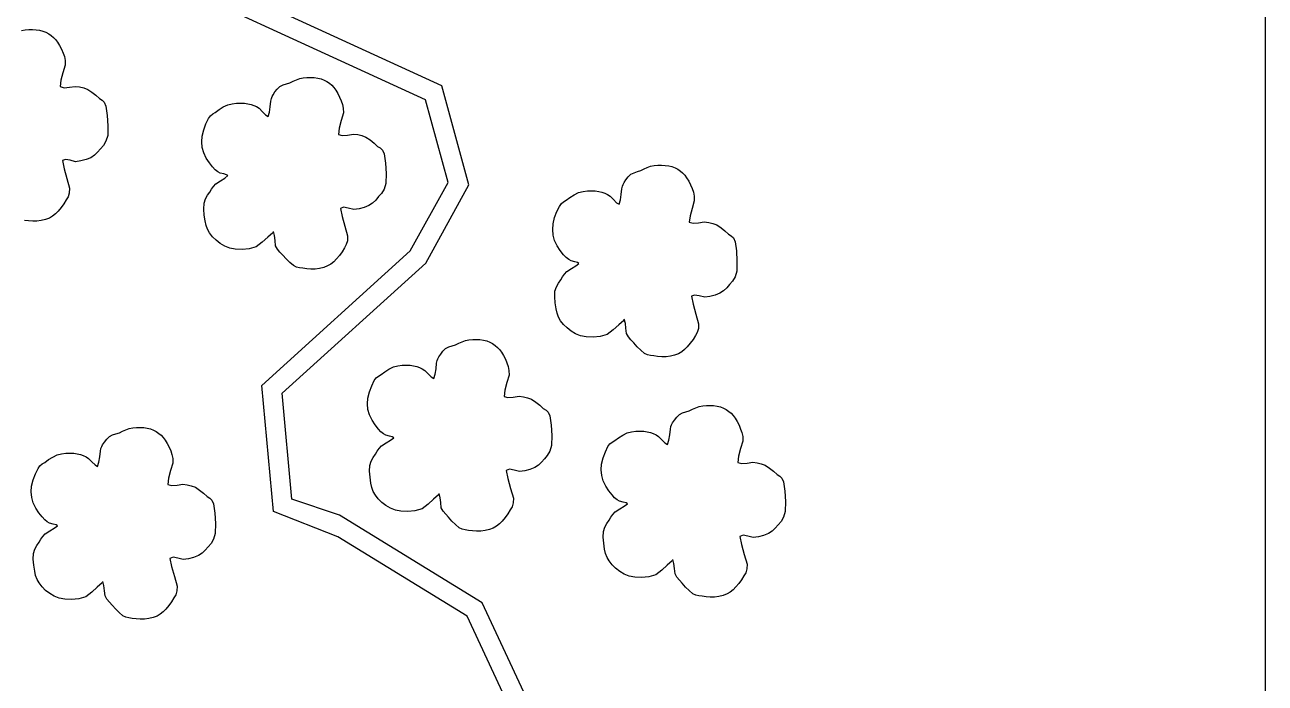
# Model space of a CAD drawing. Header units: millimetres. Extents: x 733975 to 738430, y 7821792 to 7824942.
# Drawn here: x 737308.3 to 737500, y 7822835.1 to 7822936.9 of the extents above; entities that cross this region are included whole.
import ezdxf

# ---------------------------------------------------------------- set-up
doc = ezdxf.new("R2010")
doc.units = ezdxf.units.MM
doc.linetypes.add('CONTINUO', pattern=[0])
for name, color, linetype in [("CURSOS_D'AGUA", 174, 'Continuous'), ('MALHA', 8, 'Continuous'), ('MATO', 3, 'Continuous')]:
    doc.layers.add(name, color=color, linetype=linetype)

msp = doc.modelspace()

# ---------------------------------------------------------------- linework, layer by layer
at = {"layer": "CURSOS_D'AGUA", "color": 174, "linetype": 'Continuous'}
for points in [[(737388.64, 7822826.74), (737378.98, 7822847.53), (737356.89, 7822861.08), (737349.53, 7822863.54), (737348.03, 7822879.92), (737370.24, 7822900.04), (737376.91, 7822912.14), (737372.72, 7822927.46), (737320.97, 7822951.22)], [(737385.9, 7822825.51), (737376.64, 7822845.45), (737356.64, 7822857.71), (737346.69, 7822861.63), (737344.9, 7822881.14), (737367.85, 7822901.93), (737373.69, 7822912.52), (737370.19, 7822925.31), (737318.73, 7822948.94)]]:
    msp.add_lwpolyline(points, dxfattribs=at)
at = {"layer": 'MALHA', "color": 8}
msp.add_lwpolyline([(737500, 7824791.84), (737500, 7822459), (737500, 7822246.79)], dxfattribs=at)
at = {"layer": 'MATO', "color": 94, "linetype": 'CONTINUO'}
for points in [[(737307.75, 7822936.01, 0), (737308.31, 7822936.12, 0), (737308.88, 7822936.17, 0), (737309.45, 7822936.17, 0), (737310, 7822936.14, 0), (737310.54, 7822936.06, 0), (737311.05, 7822935.94, 0), (737311.52, 7822935.76, 0), (737311.96, 7822935.52, 0), (737312.35, 7822935.25, 0), (737312.7, 7822934.95, 0), (737313.02, 7822934.61, 0), (737313.32, 7822934.2, 0), (737313.64, 7822933.69, 0), (737313.93, 7822933.13, 0), (737314.17, 7822932.53, 0), (737314.37, 7822931.99, 0), (737314.49, 7822931.39, 0), (737314.5, 7822930.67, 0), (737314.16, 7822929.49, 0), (737313.85, 7822928.32, 0), (737313.73, 7822927.35, 0), (737314.34, 7822927.18, 0), (737315.15, 7822927.24, 0), (737316.06, 7822927.39, 0), (737316.73, 7822927.31, 0), (737317.37, 7822927.16, 0), (737317.98, 7822926.92, 0), (737318.63, 7822926.49, 0), (737319.24, 7822926, 0), (737319.79, 7822925.49, 0), (737320.21, 7822925.26, 0), (737320.55, 7822924.92, 0), (737320.8, 7822924.34, 0), (737321, 7822922.9, 0), (737321.1, 7822921.3, 0), (737321.07, 7822919.77, 0), (737320.8, 7822918.9, 0), (737320.42, 7822918.24, 0), (737319.95, 7822917.72, 0), (737319.52, 7822917.19, 0), (737319.03, 7822916.74, 0), (737318.46, 7822916.36, 0), (737317.72, 7822916.07, 0), (737316.92, 7822915.86, 0), (737316.12, 7822915.73, 0), (737315.26, 7822915.97, 0), (737314.54, 7822916.09, 0), (737314.07, 7822915.92, 0), (737314.32, 7822914.65, 0), (737314.74, 7822913.14, 0), (737315.16, 7822911.65, 0), (737315.13, 7822910.89, 0), (737314.95, 7822910.31, 0), (737314.66, 7822909.83, 0), (737314.3, 7822909.21, 0), (737313.88, 7822908.63, 0), (737313.43, 7822908.09, 0), (737313.01, 7822907.66, 0), (737312.56, 7822907.3, 0), (737312.07, 7822907.01, 0), (737311.46, 7822906.79, 0), (737310.81, 7822906.63, 0), (737310.14, 7822906.54, 0), (737309.48, 7822906.53, 0), (737308.83, 7822906.57, 0), (737308.23, 7822906.65, 0)], [(737346.6, 7822904.73, 0), (737345.83, 7822904.06, 0), (737344.97, 7822903.29, 0), (737344.04, 7822902.58, 0), (737342.96, 7822902.28, 0), (737341.85, 7822902.16, 0), (737340.79, 7822902.21, 0), (737339.93, 7822902.39, 0), (737339.16, 7822902.7, 0), (737338.47, 7822903.11, 0), (737337.84, 7822903.59, 0), (737337.28, 7822904.13, 0), (737336.83, 7822904.72, 0), (737336.52, 7822905.28, 0), (737336.3, 7822905.89, 0), (737336.15, 7822906.57, 0), (737336, 7822907.48, 0), (737335.94, 7822908.42, 0), (737335.96, 7822909.31, 0), (737336.19, 7822909.97, 0), (737336.5, 7822910.54, 0), (737336.85, 7822911.03, 0), (737337.11, 7822911.49, 0), (737337.42, 7822911.91, 0), (737337.79, 7822912.31, 0), (737338.5, 7822912.78, 0), (737339.18, 7822913.21, 0), (737339.66, 7822913.58, 0), (737339.45, 7822913.73, 0), (737339.02, 7822913.84, 0), (737338.47, 7822913.96, 0), (737338.09, 7822914.19, 0), (737337.7, 7822914.5, 0), (737337.29, 7822914.93, 0), (737336.79, 7822915.56, 0), (737336.31, 7822916.3, 0), (737335.91, 7822917.11, 0), (737335.7, 7822917.94, 0), (737335.61, 7822918.81, 0), (737335.66, 7822919.7, 0), (737335.91, 7822920.68, 0), (737336.26, 7822921.6, 0), (737336.66, 7822922.4, 0), (737336.96, 7822922.82, 0), (737337.3, 7822923.12, 0), (737337.71, 7822923.37, 0), (737338.29, 7822923.79, 0), (737338.93, 7822924.2, 0), (737339.62, 7822924.54, 0), (737340.3, 7822924.71, 0), (737340.97, 7822924.79, 0), (737341.62, 7822924.81, 0), (737342.2, 7822924.78, 0), (737342.73, 7822924.7, 0), (737343.23, 7822924.58, 0), (737343.66, 7822924.44, 0), (737344.08, 7822924.25, 0), (737344.49, 7822923.99, 0), (737345, 7822923.44, 0), (737345.48, 7822922.97, 0), (737345.88, 7822922.75, 0), (737346.09, 7822923.39, 0), (737346.21, 7822924.24, 0), (737346.3, 7822925.12, 0), (737346.39, 7822925.51, 0), (737346.5, 7822925.8, 0), (737346.66, 7822926.07, 0), (737346.93, 7822926.52, 0), (737347.28, 7822926.97, 0), (737347.69, 7822927.38, 0), (737348.18, 7822927.61, 0), (737348.7, 7822927.79, 0), (737349.24, 7822927.95, 0), (737349.74, 7822928.19, 0), (737350.24, 7822928.42, 0), (737350.75, 7822928.62, 0), (737351.31, 7822928.72, 0), (737351.88, 7822928.77, 0), (737352.44, 7822928.77, 0), (737353, 7822928.75, 0), (737353.54, 7822928.67, 0), (737354.05, 7822928.55, 0), (737354.52, 7822928.36, 0), (737354.95, 7822928.13, 0), (737355.35, 7822927.86, 0), (737355.7, 7822927.56, 0), (737356.02, 7822927.22, 0), (737356.32, 7822926.81, 0), (737356.64, 7822926.3, 0), (737356.92, 7822925.74, 0), (737357.17, 7822925.14, 0), (737357.37, 7822924.6, 0), (737357.48, 7822923.99, 0), (737357.5, 7822923.27, 0), (737357.16, 7822922.09, 0), (737356.85, 7822920.93, 0), (737356.73, 7822919.96, 0), (737357.33, 7822919.79, 0), (737358.15, 7822919.85, 0), (737359.06, 7822919.99, 0), (737359.73, 7822919.92, 0), (737360.36, 7822919.77, 0), (737360.98, 7822919.53, 0), (737361.63, 7822919.1, 0), (737362.24, 7822918.6, 0), (737362.79, 7822918.09, 0), (737363.21, 7822917.86, 0), (737363.55, 7822917.52, 0), (737363.8, 7822916.94, 0), (737364, 7822915.51, 0), (737364.1, 7822913.91, 0), (737364.07, 7822912.38, 0), (737363.8, 7822911.5, 0), (737363.41, 7822910.84, 0), (737362.95, 7822910.33, 0), (737362.52, 7822909.8, 0), (737362.03, 7822909.34, 0), (737361.46, 7822908.97, 0), (737360.72, 7822908.67, 0), (737359.92, 7822908.46, 0), (737359.12, 7822908.34, 0), (737358.26, 7822908.57, 0), (737357.54, 7822908.7, 0), (737357.06, 7822908.52, 0), (737357.31, 7822907.25, 0), (737357.74, 7822905.75, 0), (737358.16, 7822904.26, 0), (737358.13, 7822903.49, 0), (737357.95, 7822902.92, 0), (737357.66, 7822902.44, 0), (737357.3, 7822901.82, 0), (737356.88, 7822901.23, 0), (737356.43, 7822900.7, 0), (737356.01, 7822900.27, 0), (737355.56, 7822899.91, 0), (737355.07, 7822899.62, 0), (737354.46, 7822899.39, 0), (737353.81, 7822899.24, 0), (737353.14, 7822899.14, 0), (737352.47, 7822899.13, 0), (737351.83, 7822899.17, 0), (737351.22, 7822899.26, 0), (737350.73, 7822899.32, 0), (737350.26, 7822899.44, 0), (737349.79, 7822899.67, 0), (737349.23, 7822900.14, 0), (737348.67, 7822900.69, 0), (737348.14, 7822901.28, 0), (737347.7, 7822901.74, 0), (737347.32, 7822902.22, 0), (737347.03, 7822902.74, 0), (737346.94, 7822903.54, 0), (737346.85, 7822904.31, 0), (737346.68, 7822904.95, 0)], [(737400.85, 7822891.16, 0), (737400.07, 7822890.49, 0), (737399.22, 7822889.72, 0), (737398.29, 7822889.01, 0), (737397.2, 7822888.71, 0), (737396.1, 7822888.59, 0), (737395.04, 7822888.63, 0), (737394.18, 7822888.82, 0), (737393.41, 7822889.13, 0), (737392.72, 7822889.53, 0), (737392.08, 7822890.02, 0), (737391.53, 7822890.56, 0), (737391.08, 7822891.15, 0), (737390.77, 7822891.71, 0), (737390.55, 7822892.32, 0), (737390.4, 7822893, 0), (737390.25, 7822893.91, 0), (737390.18, 7822894.84, 0), (737390.21, 7822895.74, 0), (737390.44, 7822896.4, 0), (737390.75, 7822896.96, 0), (737391.1, 7822897.46, 0), (737391.36, 7822897.92, 0), (737391.66, 7822898.34, 0), (737392.04, 7822898.74, 0), (737392.75, 7822899.21, 0), (737393.43, 7822899.64, 0), (737393.91, 7822900.01, 0), (737393.7, 7822900.16, 0), (737393.26, 7822900.27, 0), (737392.72, 7822900.39, 0), (737392.33, 7822900.62, 0), (737391.95, 7822900.93, 0), (737391.54, 7822901.36, 0), (737391.04, 7822901.99, 0), (737390.56, 7822902.73, 0), (737390.16, 7822903.54, 0), (737389.95, 7822904.37, 0), (737389.86, 7822905.24, 0), (737389.91, 7822906.13, 0), (737390.16, 7822907.11, 0), (737390.51, 7822908.03, 0), (737390.91, 7822908.83, 0), (737391.21, 7822909.25, 0), (737391.55, 7822909.55, 0), (737391.96, 7822909.8, 0), (737392.53, 7822910.22, 0), (737393.18, 7822910.62, 0), (737393.87, 7822910.97, 0), (737394.55, 7822911.14, 0), (737395.22, 7822911.22, 0), (737395.87, 7822911.23, 0), (737396.45, 7822911.21, 0), (737396.98, 7822911.13, 0), (737397.48, 7822911.01, 0), (737397.91, 7822910.87, 0), (737398.33, 7822910.67, 0), (737398.74, 7822910.42, 0), (737399.25, 7822909.87, 0), (737399.72, 7822909.4, 0), (737400.13, 7822909.18, 0), (737400.34, 7822909.82, 0), (737400.46, 7822910.67, 0), (737400.55, 7822911.55, 0), (737400.64, 7822911.93, 0), (737400.75, 7822912.23, 0), (737400.9, 7822912.5, 0), (737401.18, 7822912.95, 0), (737401.53, 7822913.4, 0), (737401.94, 7822913.81, 0), (737402.43, 7822914.04, 0), (737402.95, 7822914.22, 0), (737403.49, 7822914.38, 0), (737403.98, 7822914.62, 0), (737404.48, 7822914.85, 0), (737405, 7822915.05, 0), (737405.56, 7822915.15, 0), (737406.12, 7822915.2, 0), (737406.69, 7822915.2, 0), (737407.25, 7822915.17, 0), (737407.79, 7822915.1, 0), (737408.3, 7822914.97, 0), (737408.77, 7822914.79, 0), (737409.2, 7822914.56, 0), (737409.6, 7822914.28, 0), (737409.95, 7822913.99, 0), (737410.27, 7822913.64, 0), (737410.57, 7822913.24, 0), (737410.89, 7822912.73, 0), (737411.17, 7822912.17, 0), (737411.42, 7822911.57, 0), (737411.62, 7822911.03, 0), (737411.73, 7822910.42, 0), (737411.75, 7822909.7, 0), (737411.41, 7822908.52, 0), (737411.1, 7822907.36, 0), (737410.98, 7822906.38, 0), (737411.58, 7822906.21, 0), (737412.4, 7822906.27, 0), (737413.3, 7822906.42, 0), (737413.98, 7822906.34, 0), (737414.61, 7822906.2, 0), (737415.23, 7822905.96, 0), (737415.88, 7822905.52, 0), (737416.49, 7822905.03, 0), (737417.04, 7822904.52, 0), (737417.46, 7822904.29, 0), (737417.8, 7822903.95, 0), (737418.05, 7822903.37, 0), (737418.25, 7822901.94, 0), (737418.35, 7822900.34, 0), (737418.32, 7822898.8, 0), (737418.05, 7822897.93, 0), (737417.66, 7822897.27, 0), (737417.2, 7822896.76, 0), (737416.77, 7822896.23, 0), (737416.28, 7822895.77, 0), (737415.71, 7822895.4, 0), (737414.97, 7822895.1, 0), (737414.17, 7822894.89, 0), (737413.37, 7822894.77, 0), (737412.51, 7822895, 0), (737411.79, 7822895.12, 0), (737411.31, 7822894.95, 0), (737411.56, 7822893.68, 0), (737411.99, 7822892.17, 0), (737412.41, 7822890.68, 0), (737412.38, 7822889.92, 0), (737412.2, 7822889.34, 0), (737411.91, 7822888.86, 0), (737411.55, 7822888.25, 0), (737411.13, 7822887.66, 0), (737410.67, 7822887.13, 0), (737410.26, 7822886.7, 0), (737409.81, 7822886.34, 0), (737409.32, 7822886.05, 0), (737408.71, 7822885.82, 0), (737408.06, 7822885.66, 0), (737407.39, 7822885.57, 0), (737406.72, 7822885.56, 0), (737406.08, 7822885.6, 0), (737405.47, 7822885.69, 0), (737404.98, 7822885.75, 0), (737404.51, 7822885.87, 0), (737404.04, 7822886.1, 0), (737403.48, 7822886.57, 0), (737402.92, 7822887.12, 0), (737402.39, 7822887.71, 0), (737401.95, 7822888.17, 0), (737401.57, 7822888.64, 0), (737401.27, 7822889.17, 0), (737401.19, 7822889.97, 0), (737401.1, 7822890.74, 0), (737400.93, 7822891.38, 0)], [(737372.22, 7822864.2, 0), (737371.44, 7822863.53, 0), (737370.59, 7822862.77, 0), (737369.66, 7822862.05, 0), (737368.57, 7822861.76, 0), (737367.47, 7822861.64, 0), (737366.41, 7822861.68, 0), (737365.54, 7822861.86, 0), (737364.77, 7822862.17, 0), (737364.09, 7822862.58, 0), (737363.45, 7822863.06, 0), (737362.9, 7822863.61, 0), (737362.45, 7822864.19, 0), (737362.13, 7822864.75, 0), (737361.91, 7822865.36, 0), (737361.77, 7822866.05, 0), (737361.62, 7822866.95, 0), (737361.55, 7822867.89, 0), (737361.58, 7822868.78, 0), (737361.81, 7822869.44, 0), (737362.12, 7822870.01, 0), (737362.47, 7822870.51, 0), (737362.73, 7822870.96, 0), (737363.03, 7822871.38, 0), (737363.4, 7822871.78, 0), (737364.12, 7822872.25, 0), (737364.8, 7822872.69, 0), (737365.28, 7822873.05, 0), (737365.07, 7822873.21, 0), (737364.63, 7822873.31, 0), (737364.08, 7822873.43, 0), (737363.7, 7822873.66, 0), (737363.31, 7822873.98, 0), (737362.91, 7822874.4, 0), (737362.41, 7822875.03, 0), (737361.93, 7822875.77, 0), (737361.53, 7822876.58, 0), (737361.31, 7822877.42, 0), (737361.23, 7822878.28, 0), (737361.28, 7822879.18, 0), (737361.53, 7822880.15, 0), (737361.88, 7822881.08, 0), (737362.28, 7822881.88, 0), (737362.58, 7822882.3, 0), (737362.92, 7822882.59, 0), (737363.32, 7822882.84, 0), (737363.9, 7822883.26, 0), (737364.55, 7822883.67, 0), (737365.23, 7822884.01, 0), (737365.92, 7822884.18, 0), (737366.59, 7822884.27, 0), (737367.24, 7822884.28, 0), (737367.82, 7822884.25, 0), (737368.35, 7822884.17, 0), (737368.84, 7822884.05, 0), (737369.28, 7822883.91, 0), (737369.7, 7822883.72, 0), (737370.11, 7822883.46, 0), (737370.62, 7822882.91, 0), (737371.09, 7822882.45, 0), (737371.5, 7822882.22, 0), (737371.7, 7822882.86, 0), (737371.83, 7822883.71, 0), (737371.92, 7822884.59, 0), (737372.01, 7822884.98, 0), (737372.12, 7822885.27, 0), (737372.27, 7822885.54, 0), (737372.55, 7822885.99, 0), (737372.9, 7822886.45, 0), (737373.31, 7822886.86, 0), (737373.8, 7822887.09, 0), (737374.32, 7822887.26, 0), (737374.86, 7822887.42, 0), (737375.35, 7822887.66, 0), (737375.85, 7822887.9, 0), (737376.37, 7822888.09, 0), (737376.92, 7822888.19, 0), (737377.49, 7822888.24, 0), (737378.06, 7822888.25, 0), (737378.62, 7822888.22, 0), (737379.15, 7822888.14, 0), (737379.67, 7822888.02, 0), (737380.14, 7822887.83, 0), (737380.57, 7822887.6, 0), (737380.97, 7822887.33, 0), (737381.32, 7822887.03, 0), (737381.64, 7822886.69, 0), (737381.94, 7822886.28, 0), (737382.25, 7822885.77, 0), (737382.54, 7822885.21, 0), (737382.79, 7822884.61, 0), (737382.98, 7822884.07, 0), (737383.1, 7822883.47, 0), (737383.12, 7822882.75, 0), (737382.78, 7822881.57, 0), (737382.47, 7822880.4, 0), (737382.35, 7822879.43, 0), (737382.95, 7822879.26, 0), (737383.77, 7822879.32, 0), (737384.67, 7822879.46, 0), (737385.34, 7822879.39, 0), (737385.98, 7822879.24, 0), (737386.6, 7822879, 0), (737387.25, 7822878.57, 0), (737387.86, 7822878.08, 0), (737388.41, 7822877.57, 0), (737388.83, 7822877.33, 0), (737389.16, 7822877, 0), (737389.41, 7822876.42, 0), (737389.62, 7822874.98, 0), (737389.72, 7822873.38, 0), (737389.69, 7822871.85, 0), (737389.42, 7822870.98, 0), (737389.03, 7822870.32, 0), (737388.57, 7822869.8, 0), (737388.14, 7822869.27, 0), (737387.65, 7822868.81, 0), (737387.08, 7822868.44, 0), (737386.34, 7822868.15, 0), (737385.54, 7822867.94, 0), (737384.74, 7822867.81, 0), (737383.88, 7822868.04, 0), (737383.16, 7822868.17, 0), (737382.68, 7822867.99, 0), (737382.93, 7822866.73, 0), (737383.36, 7822865.22, 0), (737383.78, 7822863.73, 0), (737383.75, 7822862.97, 0), (737383.57, 7822862.39, 0), (737383.28, 7822861.91, 0), (737382.92, 7822861.29, 0), (737382.5, 7822860.71, 0), (737382.04, 7822860.17, 0), (737381.63, 7822859.74, 0), (737381.18, 7822859.38, 0), (737380.68, 7822859.09, 0), (737380.08, 7822858.87, 0), (737379.43, 7822858.71, 0), (737378.75, 7822858.62, 0), (737378.09, 7822858.6, 0), (737377.45, 7822858.65, 0), (737376.84, 7822858.73, 0), (737376.34, 7822858.79, 0), (737375.87, 7822858.92, 0), (737375.41, 7822859.14, 0), (737374.84, 7822859.61, 0), (737374.29, 7822860.17, 0), (737373.76, 7822860.76, 0), (737373.32, 7822861.21, 0), (737372.94, 7822861.69, 0), (737372.64, 7822862.21, 0), (737372.56, 7822863.01, 0), (737372.47, 7822863.78, 0), (737372.3, 7822864.42, 0)], [(737408.35, 7822854, 0), (737407.57, 7822853.33, 0), (737406.72, 7822852.56, 0), (737405.79, 7822851.85, 0), (737404.7, 7822851.55, 0), (737403.6, 7822851.43, 0), (737402.54, 7822851.47, 0), (737401.67, 7822851.66, 0), (737400.9, 7822851.97, 0), (737400.22, 7822852.37, 0), (737399.58, 7822852.86, 0), (737399.03, 7822853.4, 0), (737398.57, 7822853.99, 0), (737398.26, 7822854.55, 0), (737398.04, 7822855.16, 0), (737397.89, 7822855.84, 0), (737397.75, 7822856.75, 0), (737397.68, 7822857.68, 0), (737397.71, 7822858.57, 0), (737397.94, 7822859.23, 0), (737398.25, 7822859.8, 0), (737398.6, 7822860.3, 0), (737398.86, 7822860.75, 0), (737399.16, 7822861.17, 0), (737399.53, 7822861.58, 0), (737400.25, 7822862.04, 0), (737400.92, 7822862.48, 0), (737401.4, 7822862.85, 0), (737401.2, 7822863, 0), (737400.76, 7822863.11, 0), (737400.21, 7822863.23, 0), (737399.83, 7822863.45, 0), (737399.44, 7822863.77, 0), (737399.04, 7822864.2, 0), (737398.53, 7822864.83, 0), (737398.06, 7822865.56, 0), (737397.66, 7822866.38, 0), (737397.44, 7822867.21, 0), (737397.36, 7822868.08, 0), (737397.41, 7822868.97, 0), (737397.66, 7822869.95, 0), (737398.01, 7822870.87, 0), (737398.4, 7822871.67, 0), (737398.71, 7822872.09, 0), (737399.05, 7822872.39, 0), (737399.45, 7822872.64, 0), (737400.03, 7822873.06, 0), (737400.68, 7822873.46, 0), (737401.36, 7822873.81, 0), (737402.04, 7822873.97, 0), (737402.72, 7822874.06, 0), (737403.37, 7822874.07, 0), (737403.94, 7822874.05, 0), (737404.48, 7822873.97, 0), (737404.97, 7822873.84, 0), (737405.41, 7822873.7, 0), (737405.83, 7822873.51, 0), (737406.24, 7822873.26, 0), (737406.74, 7822872.71, 0), (737407.22, 7822872.24, 0), (737407.63, 7822872.02, 0), (737407.83, 7822872.66, 0), (737407.96, 7822873.51, 0), (737408.05, 7822874.39, 0), (737408.13, 7822874.77, 0), (737408.24, 7822875.07, 0), (737408.4, 7822875.34, 0), (737408.68, 7822875.79, 0), (737409.03, 7822876.24, 0), (737409.44, 7822876.65, 0), (737409.92, 7822876.88, 0), (737410.45, 7822877.06, 0), (737410.98, 7822877.22, 0), (737411.48, 7822877.46, 0), (737411.98, 7822877.69, 0), (737412.49, 7822877.89, 0), (737413.05, 7822877.99, 0), (737413.62, 7822878.04, 0), (737414.19, 7822878.04, 0), (737414.74, 7822878.01, 0), (737415.28, 7822877.94, 0), (737415.79, 7822877.81, 0), (737416.26, 7822877.63, 0), (737416.7, 7822877.4, 0), (737417.1, 7822877.12, 0), (737417.45, 7822876.83, 0), (737417.77, 7822876.48, 0), (737418.07, 7822876.08, 0), (737418.38, 7822875.57, 0), (737418.67, 7822875, 0), (737418.91, 7822874.4, 0), (737419.11, 7822873.87, 0), (737419.23, 7822873.26, 0), (737419.25, 7822872.54, 0), (737418.9, 7822871.36, 0), (737418.6, 7822870.19, 0), (737418.48, 7822869.22, 0), (737419.08, 7822869.05, 0), (737419.9, 7822869.11, 0), (737420.8, 7822869.26, 0), (737421.47, 7822869.18, 0), (737422.11, 7822869.04, 0), (737422.72, 7822868.8, 0), (737423.37, 7822868.36, 0), (737423.99, 7822867.87, 0), (737424.54, 7822867.36, 0), (737424.96, 7822867.13, 0), (737425.29, 7822866.79, 0), (737425.54, 7822866.21, 0), (737425.75, 7822864.77, 0), (737425.85, 7822863.18, 0), (737425.81, 7822861.64, 0), (737425.55, 7822860.77, 0), (737425.16, 7822860.11, 0), (737424.69, 7822859.6, 0), (737424.26, 7822859.06, 0), (737423.77, 7822858.61, 0), (737423.21, 7822858.23, 0), (737422.46, 7822857.94, 0), (737421.67, 7822857.73, 0), (737420.86, 7822857.61, 0), (737420, 7822857.84, 0), (737419.28, 7822857.96, 0), (737418.81, 7822857.79, 0), (737419.06, 7822856.52, 0), (737419.48, 7822855.01, 0), (737419.91, 7822853.52, 0), (737419.87, 7822852.76, 0), (737419.7, 7822852.18, 0), (737419.4, 7822851.7, 0), (737419.04, 7822851.09, 0), (737418.62, 7822850.5, 0), (737418.17, 7822849.97, 0), (737417.75, 7822849.54, 0), (737417.31, 7822849.18, 0), (737416.81, 7822848.89, 0), (737416.2, 7822848.66, 0), (737415.55, 7822848.5, 0), (737414.88, 7822848.41, 0), (737414.22, 7822848.4, 0), (737413.58, 7822848.44, 0), (737412.97, 7822848.53, 0), (737412.47, 7822848.58, 0), (737412, 7822848.71, 0), (737411.53, 7822848.93, 0), (737410.97, 7822849.41, 0), (737410.41, 7822849.96, 0), (737409.89, 7822850.55, 0), (737409.45, 7822851.01, 0), (737409.07, 7822851.48, 0), (737408.77, 7822852.01, 0), (737408.68, 7822852.81, 0), (737408.6, 7822853.58, 0), (737408.43, 7822854.22, 0)], [(737320.24, 7822850.59, 0), (737319.46, 7822849.92, 0), (737318.61, 7822849.16, 0), (737317.68, 7822848.45, 0), (737316.59, 7822848.15, 0), (737315.49, 7822848.03, 0), (737314.43, 7822848.07, 0), (737313.56, 7822848.26, 0), (737312.79, 7822848.56, 0), (737312.11, 7822848.97, 0), (737311.47, 7822849.45, 0), (737310.92, 7822850, 0), (737310.47, 7822850.59, 0), (737310.15, 7822851.15, 0), (737309.93, 7822851.75, 0), (737309.79, 7822852.44, 0), (737309.64, 7822853.34, 0), (737309.57, 7822854.28, 0), (737309.6, 7822855.17, 0), (737309.83, 7822855.83, 0), (737310.14, 7822856.4, 0), (737310.49, 7822856.9, 0), (737310.75, 7822857.35, 0), (737311.05, 7822857.77, 0), (737311.42, 7822858.18, 0), (737312.14, 7822858.64, 0), (737312.82, 7822859.08, 0), (737313.3, 7822859.45, 0), (737313.09, 7822859.6, 0), (737312.65, 7822859.71, 0), (737312.1, 7822859.83, 0), (737311.72, 7822860.05, 0), (737311.33, 7822860.37, 0), (737310.93, 7822860.8, 0), (737310.43, 7822861.43, 0), (737309.95, 7822862.16, 0), (737309.55, 7822862.97, 0), (737309.33, 7822863.81, 0), (737309.25, 7822864.68, 0), (737309.3, 7822865.57, 0), (737309.55, 7822866.55, 0), (737309.9, 7822867.47, 0), (737310.3, 7822868.27, 0), (737310.6, 7822868.69, 0), (737310.94, 7822868.99, 0), (737311.34, 7822869.24, 0), (737311.92, 7822869.66, 0), (737312.57, 7822870.06, 0), (737313.25, 7822870.4, 0), (737313.94, 7822870.57, 0), (737314.61, 7822870.66, 0), (737315.26, 7822870.67, 0), (737315.84, 7822870.64, 0), (737316.37, 7822870.57, 0), (737316.86, 7822870.44, 0), (737317.3, 7822870.3, 0), (737317.72, 7822870.11, 0), (737318.13, 7822869.86, 0), (737318.64, 7822869.3, 0), (737319.11, 7822868.84, 0), (737319.52, 7822868.62, 0), (737319.72, 7822869.25, 0), (737319.85, 7822870.11, 0), (737319.94, 7822870.99, 0), (737320.03, 7822871.37, 0), (737320.14, 7822871.67, 0), (737320.29, 7822871.93, 0), (737320.57, 7822872.39, 0), (737320.92, 7822872.84, 0), (737321.33, 7822873.25, 0), (737321.82, 7822873.48, 0), (737322.34, 7822873.66, 0), (737322.88, 7822873.81, 0), (737323.37, 7822874.06, 0), (737323.87, 7822874.29, 0), (737324.39, 7822874.48, 0), (737324.94, 7822874.59, 0), (737325.51, 7822874.64, 0), (737326.08, 7822874.64, 0), (737326.64, 7822874.61, 0), (737327.17, 7822874.53, 0), (737327.69, 7822874.41, 0), (737328.16, 7822874.23, 0), (737328.59, 7822874, 0), (737328.99, 7822873.72, 0), (737329.34, 7822873.43, 0), (737329.66, 7822873.08, 0), (737329.96, 7822872.68, 0), (737330.27, 7822872.17, 0), (737330.56, 7822871.6, 0), (737330.81, 7822871, 0), (737331, 7822870.46, 0), (737331.12, 7822869.86, 0), (737331.14, 7822869.14, 0), (737330.8, 7822867.96, 0), (737330.49, 7822866.79, 0), (737330.37, 7822865.82, 0), (737330.97, 7822865.65, 0), (737331.79, 7822865.71, 0), (737332.69, 7822865.86, 0), (737333.36, 7822865.78, 0), (737334, 7822865.63, 0), (737334.62, 7822865.39, 0), (737335.27, 7822864.96, 0), (737335.88, 7822864.47, 0), (737336.43, 7822863.96, 0), (737336.85, 7822863.73, 0), (737337.18, 7822863.39, 0), (737337.43, 7822862.81, 0), (737337.64, 7822861.37, 0), (737337.74, 7822859.78, 0), (737337.71, 7822858.24, 0), (737337.44, 7822857.37, 0), (737337.05, 7822856.71, 0), (737336.59, 7822856.19, 0), (737336.16, 7822855.66, 0), (737335.67, 7822855.21, 0), (737335.1, 7822854.83, 0), (737334.36, 7822854.54, 0), (737333.56, 7822854.33, 0), (737332.76, 7822854.21, 0), (737331.9, 7822854.44, 0), (737331.18, 7822854.56, 0), (737330.7, 7822854.39, 0), (737330.95, 7822853.12, 0), (737331.38, 7822851.61, 0), (737331.8, 7822850.12, 0), (737331.77, 7822849.36, 0), (737331.59, 7822848.78, 0), (737331.3, 7822848.3, 0), (737330.94, 7822847.69, 0), (737330.52, 7822847.1, 0), (737330.06, 7822846.56, 0), (737329.65, 7822846.13, 0), (737329.2, 7822845.77, 0), (737328.7, 7822845.48, 0), (737328.1, 7822845.26, 0), (737327.45, 7822845.1, 0), (737326.77, 7822845.01, 0), (737326.11, 7822845, 0), (737325.47, 7822845.04, 0), (737324.86, 7822845.12, 0), (737324.36, 7822845.18, 0), (737323.89, 7822845.31, 0), (737323.43, 7822845.53, 0), (737322.86, 7822846, 0), (737322.31, 7822846.56, 0), (737321.78, 7822847.15, 0), (737321.34, 7822847.61, 0), (737320.96, 7822848.08, 0), (737320.66, 7822848.6, 0), (737320.58, 7822849.4, 0), (737320.49, 7822850.18, 0), (737320.32, 7822850.81, 0)]]:
    msp.add_polyline3d(points, dxfattribs=at)

doc.saveas('drawing.dxf')
